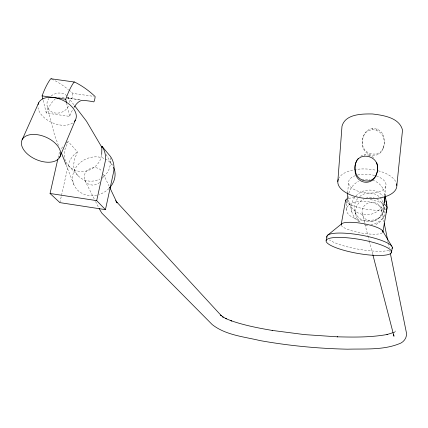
<?xml version="1.0" encoding="UTF-8"?>
<svg xmlns="http://www.w3.org/2000/svg" width="428" height="428" viewBox="0 0 428 428"><rect width="100%" height="100%" fill="white"/><g stroke="black" fill="none" stroke-linecap="round" stroke-linejoin="round"><path stroke-width="0.32" stroke-dasharray="2.14 1.6" d="M110.435 157.729L110.274 164.62L109.654 167.669L108.514 170.601A19.11 17.821 -38.1 0 1 101.982 177.77M346.348 209.581L346.83 203.584M347.686 192.932L348.542 182.28M383.37 212.085L384.018 205.429M384.927 196.11L386.035 184.8M101.58 155.171L99.901 160.677A19.586 18.217 -38 0 1 79.073 171.318A19.586 18.217 -38 0 1 64.168 155.369L64.901 149.661L68.127 141.518L77.457 151.849L74.322 159.804L73.616 165.385A19.11 17.821 -38.1 0 0 99.868 179.016M59.893 202.626L68.4 164.614A22.085 20.608 -38.6 0 1 77.457 151.849M58.101 157.83L58.834 154.588A22.636 21.063 -38.5 0 1 59.909 151.544M383.237 148.093L383.435 147.505A17.832 13.771 55.6 0 0 384.194 139.485C383.638 126.72 366.491 124.313 363.212 137.137A19.378 17.045 17.6 0 0 362.527 145.146C363.586 156.514 379.561 159.639 383.237 148.093A19.33 16.992 19.1 0 0 383.996 140.068C383.103 128.641 366.7 125.511 363.212 137.137M369.396 156.578L369.846 155.284L372.023 156.471L373.944 158.167M376.661 130.176L377.105 128.903M364.651 155.974L365.138 154.61L369.846 155.284M372.098 129.534L372.531 128.33M383.435 147.505C380.069 157.953 364.003 155.139 362.612 144.91A17.944 15.162 -27 0 1 363.297 136.901M394.225 332.353L395.622 330.967L393.557 332.626L394.381 332.139M360.644 156.257L362.81 155.155L365.138 154.61M68.871 89.971A736.476 239.423 -73.1 0 1 72.894 93.427L93.823 96.375M66.142 97.777L80.94 99.874M67.175 97.926A663.068 200.695 -74.3 0 1 71.31 98.708L80.48 100.002M43.175 100.329L46.267 113.035L69.587 116.384A45.405 14.21 -82.2 0 1 72.723 109.557M68.726 165.952L78.078 175.731M67.982 97.092L74.408 105.459M106.048 154.454L112.131 164.796M84.76 180.268L95.214 200.85M95.514 201.433L98.504 207.318M103.416 174.164L109.386 186.731M58.459 145.434L54.549 135.146L47.144 106.192M66.228 165.176L73.996 184.917M349.162 202.61L352.051 212.695M354.999 211.758L356.187 216.017M362.158 213.428L367.877 235.534M368 235.994L369.171 240.509M369.337 241.151L372.724 254.259M66.586 103.041L69.587 116.384M381.551 209.993A9.849 9.496 -13.9 0 1 368.417 220.693A9.849 9.496 -13.9 0 1 365.603 204.488A9.849 9.496 -13.9 0 1 381.551 209.993L383.927 221.725M387.757 240.638L388.153 242.596M388.287 243.243L389.213 247.812M389.737 250.417L390.133 252.376M384.563 209.335L383.723 204.985A14.798 14.252 -14.3 0 1 364.929 221.089A14.798 14.252 -14.3 0 1 358.027 198.078M384.874 194.168L385.232 196.104M103.185 176.336A9.742 8.544 -23.5 0 1 102.436 179.043M99.74 182.531A9.742 8.544 -23.5 0 1 85.98 182.184A9.742 8.544 -23.5 0 1 88.398 169.541A9.742 8.544 -23.5 0 1 101.907 171.2M338.527 178.738A29.596 14.723 4.8 0 1 376.48 170.355M378.315 170.804A29.596 14.723 4.8 0 1 396.424 183.195M388.892 250.348A33.234 7.158 10 0 1 358.594 249.246A33.234 7.158 10 0 1 329.485 239.926M382.193 232.886A21.181 4.772 10 0 1 360.13 232.762A21.181 4.772 10 0 1 341.228 225.171M386.425 208.698A21.106 5.125 9.9 0 1 368.176 209.506A21.106 5.125 9.9 0 1 347.541 203.156M348.633 198.383A21.106 5.125 9.9 0 1 355.604 197.806M370.284 199.571A21.106 5.125 9.9 0 1 383.515 203.91M72.674 123.007A20.287 12.396 24 0 1 52.136 122.649A20.287 12.396 24 0 1 38.001 107.669M46.267 113.035A45.282 14.91 -82.3 0 1 55.282 98.964M58.213 97.429A45.282 14.91 -82.3 0 1 59.797 97.242A663.068 200.695 -74.3 0 1 65.104 97.648M71.31 98.708A2.199 0.706 -82.9 0 0 72.022 97.846A6.078 1.953 -83 0 0 72.894 93.427M51.911 79.11A736.476 239.423 -73.1 0 1 68.357 89.559M359.686 196.495A14.798 14.252 -14.3 0 1 379.668 197.148M380.064 197.543A14.798 14.252 -14.3 0 1 383.627 204.434M384.67 215.562A17.896 17.232 -14.3 0 1 370.541 224.529M359.311 221.934A17.896 17.232 -14.3 0 1 354.833 197.222M355.903 195.954A17.896 17.232 -14.3 0 1 382.996 196.222M372.585 180.183A18.404 17.687 -14.6 0 1 385.072 196.944M383.702 203.498A18.404 17.687 -14.6 0 1 362.174 214.358A18.404 17.687 -14.6 0 1 348.467 195.473M348.868 193.274A18.404 17.687 -14.6 0 1 358.605 181.333M361.82 180.092A18.404 17.687 -14.6 0 1 369.797 179.557M376.897 199.009A14.622 14.092 -14.1 0 1 384.66 212.673A14.622 14.092 -14.1 0 1 374.447 225.053M367.631 225.593A14.622 14.092 -14.1 0 1 365.956 225.235M365.41 225.08A14.622 14.092 -14.1 0 1 364.34 224.695M359.654 221.64A14.622 14.092 -14.1 0 1 363.677 199.074M365.801 198.223A14.622 14.092 -14.1 0 1 374.254 198.014M376.469 176.052A18.8 9.352 4.8 0 1 382.097 190.337A18.8 9.352 4.8 0 1 353.731 189.262A18.8 9.352 4.8 0 1 356.476 175.298M357.696 174.977A18.8 9.352 4.8 0 1 375.827 175.838M109.017 188.464A21.657 18.976 -23.4 0 1 98.932 194.579M96.733 195.152A21.657 18.976 -23.4 0 1 73.006 174.255A21.657 18.976 -23.4 0 1 104.678 158.676M105.245 158.938A21.657 18.976 -23.4 0 1 112.773 165.797M51.151 95.947A11.519 9.828 -22.5 0 1 63.622 93.732A11.519 9.828 -22.5 0 1 69.422 103.014M68.501 106.139A11.519 9.828 -22.5 0 1 52.772 112.414A11.519 9.828 -22.5 0 1 48.781 98.499M61.413 148.66A22.636 21.063 -38.5 0 1 63.312 145.991M66.051 143.15A22.636 21.063 -38.5 0 1 68.127 141.518M353.239 217.654A18.565 9.544 4.9 0 0 383.146 213.572A18.565 9.544 4.9 0 0 358.183 201.593A18.565 9.544 4.9 0 0 353.239 217.654"/><path stroke-width="0.64" d="M101.709 154.551L101.918 146.221L110.467 156.477A22.106 20.635 -38.5 0 1 113.741 171.355L105.443 209.65L59.893 202.626L50.055 193.488L57.807 159.125M337.815 181.558L341.999 126.164C345.401 113.918 362.067 113.821 372.414 113.971C383.258 115.266 399.452 117.604 402.518 130.16L396.836 185.527M346.883 202.92L347.686 192.932M384.146 204.097L384.863 196.778M391.417 252.761A33.256 7.057 10 0 0 345.765 237.679A33.256 7.057 10 0 0 339.383 248.93A33.256 7.057 10 0 0 391.417 252.761L392.337 247.347M345.605 200.202L341.218 224.411A21.181 4.772 10 0 1 363.944 223.753A21.181 4.772 10 0 1 382.798 232.238L387.035 207.997A21.106 5.125 9.9 0 0 384.392 204.407M326.152 240.466L326.939 236.176M105.443 209.65L96.691 200.636L105.251 161.442A22.657 21.095 -38.4 0 0 101.918 146.221M59.743 157.188A20.731 12.198 23.5 0 0 36.733 134.611A20.731 12.198 23.5 0 0 26.568 153.203A20.731 12.198 23.5 0 0 59.743 157.188L75.382 120.075M22.154 139.731L38.707 102.757M356.866 160.532L355.989 162.335A20.02 17.393 17.7 0 0 355.31 170.515C356.454 182.098 372.847 185.436 376.683 173.618A19.966 17.334 19.1 0 0 377.442 165.427M357.161 159.933L358.338 158.392M327.682 235.17L341.753 223.748M393.225 332.631L386.917 334.557L387.757 334.386C371.113 337.483 354.068 337.227 337.21 336.82L337.526 336.831L304.586 334.61L272.149 330.421L272.502 330.475C258.453 328.089 244.383 325.366 230.906 320.652L231.655 320.963L225.604 318.486L226.417 318.817L222.442 316.683L223.229 317.175L220.634 315.088L221.351 315.725L115.565 200.689M51.125 78.779L74.477 82.037M51.323 78.832A4.622 1.552 -83.2 0 0 50.263 79.373A59.84 19.763 -82.4 0 0 42.094 95.883L65.73 99.232L66.447 102.41M50.055 193.488L96.691 200.636M74.809 105.978L86.451 121.145L101.992 147.564M382.493 230.671L391.706 246.105M116.405 201.727L117.058 202.893L109.67 187.33M99.098 208.489L101.778 213.058L212.202 324.568C225.658 335.167 243.853 336.686 259.973 340.576L260.427 340.656C289.114 345.77 318.213 348.563 347.343 349.178L347.766 349.178C365.453 348.697 384.355 350.366 400.924 343.047C404.455 341.202 406.942 337.248 406.509 333.23L390.4 253.676M61.375 152.839L65.987 164.561M376.72 162.747L377.298 164.892M372.841 254.692L393.969 336.264L393.626 334.295M42.094 95.883L42.864 99.061M384.194 223.031L387.624 239.985M385.232 196.104L386.789 204.504M396.596 183.778A29.596 14.723 4.8 0 1 366.534 198.517A29.596 14.723 4.8 0 1 338.291 179.289M327.003 237.321A33.234 7.158 10 0 1 359.985 234.956A33.234 7.158 10 0 1 392.16 248.459M345.605 201.016A21.106 5.125 9.9 0 1 347.14 198.87M38.071 104.609A20.287 12.396 24 0 1 62.814 100.27A20.287 12.396 24 0 1 74.237 121.67M65.73 99.232A60.006 18.832 -82.4 0 1 73.653 82.636A4.633 1.482 -83.1 0 1 74.67 82.09A738.723 228.563 -73.6 0 1 95.134 96.557A6.094 1.862 -82.9 0 1 94.267 100.992A2.204 0.669 -82.8 0 1 93.582 101.859A664.946 191.423 -74.7 0 0 82.615 100.468A45.405 14.21 -82.2 0 0 74.044 107.305M386.318 202.385A17.896 17.232 -14.3 0 1 386.04 212.561M385.794 200.85A17.896 17.232 -14.3 0 1 386.163 201.872M385.072 196.944A18.404 17.687 -14.6 0 1 384.103 202.444M113.597 167.385A21.657 18.976 -23.4 0 1 109.777 187.651M376.603 173.875C372.847 186.576 355.861 184.233 355.085 171.141A18.613 14.199 53.9 0 1 355.764 162.956C359.172 152.165 375.955 155.155 377.362 165.679A18.629 15.638 -24.7 0 1 376.603 173.875"/></g></svg>
